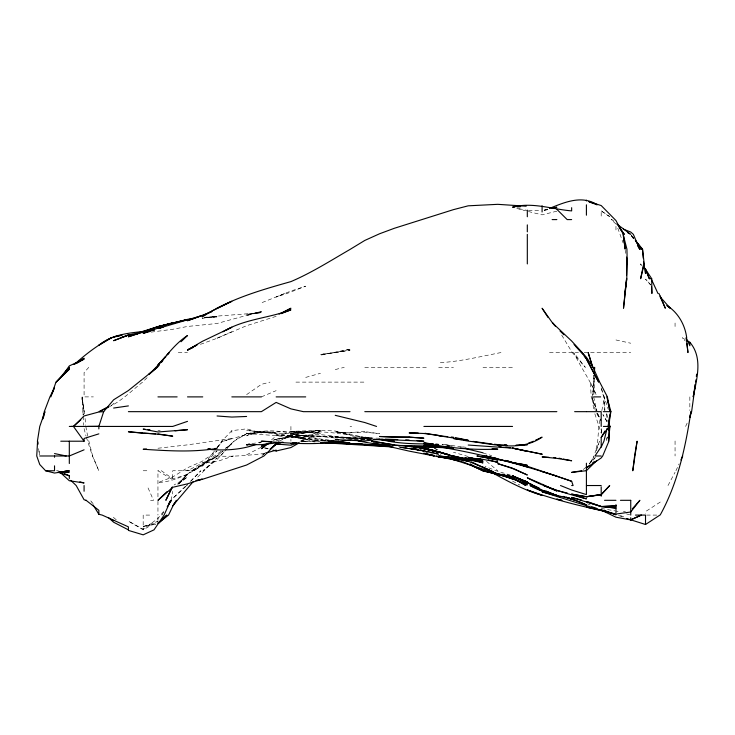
<?xml version="1.0" encoding="UTF-8"?>
<svg xmlns="http://www.w3.org/2000/svg" width="735" height="735" viewBox="0 0 735 735"><rect width="100%" height="100%" fill="white"/><g stroke="black" fill="none" stroke-linecap="round" stroke-linejoin="round"><path stroke-width="0.55" stroke-dasharray="3.67 2.76" d="M594.33 375.291L592.915 394.612M592.842 394.612L594.073 375.291M593.825 394.612L594.762 382.117L593.862 375.291M171.172 500.314L172.725 491.384M599.98 420.025L598.777 426.438L597.711 441.211L595.745 450.711M601.827 410.608L604.611 396.891L604.868 410.525M596.379 450.711L599.484 441.211L595.01 452.824M675.934 470.758L679.103 463.868M685.608 426.438L687.96 421.394M590.352 462.885L593.788 455.985M667.996 485.532L675.061 472.274M591.234 461.892L593.917 456.968M163.547 512.313L161.875 515.088L163.657 512.313M589.507 463.647L593.834 456.94M217.055 447.9L221.694 441.211L231.828 430.673L246.602 428.836L261.375 432.943L246.602 430.269L290.922 435.736L305.696 438.62L290.922 435.855L325.449 440.982L320.469 440.577L335.252 440.743M163.629 511.395L157.951 518.506L143.178 529.2L128.404 521.133L143.178 529.816L157.951 521.326L157.951 523.899M214.482 451.024L202.272 466.146L217.055 450.831L202.272 461.286L187.508 467.763L172.725 476.978L157.951 482.583C180.488 481.214 198.524 467.717 217.055 456.463L202.272 463.022L187.508 470.758L187.508 470.179L193.737 470.758L172.725 470.758L172.725 479.78L157.951 470.758L157.951 499.295M217.725 447.064L222.439 441.211L217.055 447.716M593.209 460.138L595.249 457.648M186.883 485.532L187.508 484.778M179.101 483.878C187.728 469.867 203.834 464.538 216.981 455.985L191.872 470.758L202.272 464.566L194.049 470.758L221.667 450.886M179.101 483.896L187.508 474.047L178.715 483.896L187.508 474.571L177.705 483.97M88.779 367.344L84.084 372.608L84.084 396.891L93.373 396.891M220.491 455.985L226.536 449.186L217.055 459.504L203.099 470.758L217.055 457.896L196.236 478.485M371.129 439.172L350.025 434.063L335.252 431.656L350.025 434.808L335.252 431.004L320.469 430.324L261.375 432.437L246.602 433.687L233.969 441.211L227.29 448.35C238.296 433.374 258.665 428.294 276.149 433.393L261.375 431.408L246.602 435.818C274.054 423.139 303.169 438.483 331.191 441.018M589.332 463.822L595.157 457.556M190.65 481.48L200.857 470.758L190.65 481.058M186.203 485.532L187.508 484.227M147.138 377.68L142.59 382.117C131.905 390.505 122.139 400.529 109.772 406.492M301.322 441.211L305.696 436.912L320.469 431.096M185.404 486.294L172.725 498.431L186.047 486.294M264.545 453.495C248.871 455.231 232.949 456.95 217.055 455.985L224.873 449.25M225.746 448.497L231.828 443.26M271.5 439.897L276.149 435.938L290.922 431.868L305.696 433.806L290.922 431.987L305.696 432.134L320.469 433.301L305.696 432.29L290.922 433.54L305.696 431.858L320.469 432.529L305.696 432.29C328.076 430.104 350.053 435.956 372.186 438.216L364.799 437.059L350.025 436.774M217.055 455.985L223.137 450.913M226.61 448.01L231.828 443.655L225.36 448.258M583.278 469.49L586.411 466.955M111.16 405.692L113.631 403.699L111.702 404.764M177.833 484.246L187.508 477.125L174.076 484.971M186.708 470.758L187.508 470.179M246.602 394.631L261.375 384.359L270.011 382.117M660.287 502.042L645.514 511.615L645.514 513.352M279.484 441.211L290.922 434.247L305.696 432.208L290.922 433.622L261.375 432.557L276.149 432.851M302.14 441.211L305.696 439.264L298.337 441.864M246.602 454.818L261.375 447.146M276.149 316.344L246.602 325.688L217.055 338.284L199.323 344.752M231.828 331.77L217.055 338.183L218.01 337.788M261.375 396.891L276.149 390.643M284.675 293.467L276.149 296.977L287.091 293.467L305.696 286.163L290.922 291.032L261.375 302.857M544.203 210.339L548.42 208.823M155.838 524.266L143.178 526.526L157.951 521.326M231.828 456.49L233.271 455.985L217.055 461.552L202.272 463.022M301.286 441.873L303.353 441.211L300.248 441.818M276.149 440.917L290.922 436.663L276.149 439.208L305.696 435.442L371.616 438.492L364.799 437.803L350.025 438.85L371.616 438.427M305.696 377.413L320.469 373.297M187.508 474.654L172.725 478.779L161.388 470.758L157.951 470.758M544.203 210.55L548.42 209.438M556.864 211.184L542.09 214.84L528.373 211.524M335.252 369.549L344.265 367.344M272.997 440.274L290.922 436.287L272.887 440.026M544.203 209.971L548.42 209.052M143.178 526.526L155.838 523.908M500.985 352.561C480.267 356.585 459.844 361.629 438.666 362.778M251.875 443.729L261.375 441.891M305.696 441.211L301.479 441.91L305.742 441.211L320.469 441.211M623.353 511.771L625.467 511.441M151.134 332.119L172.725 329.28L187.508 326.459L217.055 323.483L261.375 311.346L246.602 315.517L261.375 312.035L246.602 314.396L261.375 312.715L217.055 316.114L202.272 318.292L217.055 316.362L204.55 317.355M157.951 448.24L187.508 444.859L231.828 438.529L223.275 441.211L246.602 434.477L261.375 432.437L246.602 433.659L246.602 432.998M361.39 439.172L371.616 438.924M360.251 439.19L371.616 439.126M204.55 317.465L217.055 317.079L204.55 317.18M528.456 210.43L540.96 210.43M615.967 224.019L611.217 219.59L612.365 219.59M178.247 352.561L187.499 352.561M549.504 352.561L578.463 352.561M584.141 352.561L630.74 352.561M364.799 367.344L427.853 367.344M438.666 367.344L453.449 367.344M482.996 367.344L512.543 367.344M295.92 382.117L364.799 382.117M350.025 426.438L351.679 426.438M369.347 439.218L350.025 437.931L335.252 437.858L350.025 437.546L371.616 438.63L364.799 438.124M56.476 470.758L58.423 470.758M143.178 470.758L149.205 470.758M150.565 500.314L153.551 500.314L146.991 485.532M149.664 515.088L143.178 515.088L143.178 529.861M646.635 515.088L657.889 515.088M364.799 439.153L350.025 439.08L368.207 439.181M246.602 433.659C270.866 434.78 295.194 437.463 319.22 441M157.951 430.692L160.23 430.747M379.572 438.244L364.799 437.803L371.616 438.262M335.252 436.755L350.025 437.95L320.469 436.443L305.696 436.397L320.469 436.195L350.025 437.95L320.469 434.624L305.696 435.065L337.521 438.244M350.025 437.95L335.252 436.93L350.025 439.181M331.751 441.018L320.469 440.063L328.095 440.954M306.486 441.211L315.094 441.955M402.302 447.872L423.893 450.61L440.835 454.303M343.208 438.878L345.478 439.135M461.405 446.733L442.084 444.381M462.535 446.871L467.083 447.422M404.581 447.422L438.666 454.597M335.252 440.899L320.469 438.997L290.922 433.751L305.696 436.608L290.922 433.622M316.151 441.845L290.922 436.085L276.149 434.945L290.922 435.717L305.696 439.043L290.922 436.434L305.696 438.179L319.165 440.982L305.696 438.492M364.799 437.077L372.186 438.235M370.072 439.144L364.799 438.299L369.016 439.135M400.676 447.183L423.893 451.143L402.789 447.385M601.193 508.436L614.91 510.871M398.572 446.614L401.733 447.192M264.545 447.79L268.762 448.635M518.873 208.648L527.317 210.43M615.967 339.965L630.74 343.227M414.402 448.221L438.666 454.313M371.276 439.282L364.799 437.637L370.293 439.264M264.545 447.973L268.762 449.076M516.769 208.437L525.203 210.697M615.967 511.055L618.08 511.633M626.523 513.93L629.684 514.794M429.176 452.879L413.346 448.405M353.296 439.098L350.025 438.198L353.011 439.098M468.223 456.536L453.449 452.264M510.43 475.113L497.77 471.3L485.036 466.477M482.996 452.99L491.66 455.654M434.449 448.543L438.666 449.912L434.449 448.497M618.512 515.465L623.602 517.366M620.395 515.511L624.529 517.229M587.403 503.76L590.352 505.064M611.217 219.59L614.065 221.07M512.543 481.094L519.774 485.045M685.093 339.469L682.236 337.788L685.277 340.976M601.193 216.09L601.193 210.871L609.609 216.476M601.193 210.871L610.179 217.101M116.24 519.746L113.631 517.578L115.248 519.02M486.469 461.332L497.77 470.758M641.875 265.353L640.424 263.92L641.949 266.805M650.732 284.721L645.514 279.153L650.64 285.042M93.124 503.65L90.258 500.314L91.397 502.17M634.204 239.013L630.74 234.787L634.222 239.27M631.402 235.237L634.02 238.71M561.724 335.16L572.243 352.561L585.317 367.344L573.649 352.561C580.567 367.041 590.095 380.032 596.214 394.915L590.37 382.117L591.206 396.891L596.912 410.608L591.776 396.891L593.944 410.608M596.673 413.447L601.193 420.604M631.301 235.292L634.084 239.913M607.027 421.513L602.939 414.613L607.459 422.496M597.344 413.649L600.091 418.619M597.233 413.649L600.697 420.585M617.777 228.153L623.069 242.807M597.757 413.649L599.898 418.601M601.561 388.934L608.314 409.551M594.836 413.777L601.193 433.007M601.193 387.942L603.692 396.891L604.795 410.525M84.084 428.624L86.004 435.965M86.28 437.013L92.454 455.985L98.857 470.758L92.638 455.985L87.796 436.994M606.761 413.777L607.79 417.994M595.304 410.608L592.281 396.891L594.091 382.117L593.43 375.291M593.687 396.891L596.664 410.608M85.82 426.438L87.603 435.938M625.173 250.194L625.705 253.364M38.578 448.598L39.571 454.928L38.652 448.598M606.513 413.934L607.312 420.751M84.663 413.934L81.695 396.891L84.084 411.664L82.155 396.891L83.083 415.073M85.085 418.481L85.719 425.299M601.542 433.365L601.248 427.761L601.386 433.365M83.138 416.212L83.588 425.299M689.843 396.891L689.843 410.525M675.061 323.014L675.061 326.524M675.061 440.982L675.061 455.985M615.967 226.297L615.967 230.891M290.922 426.438L290.922 441.211M231.828 430.673L231.828 432.419M157.951 501.307L157.951 515.088M157.951 516.99L157.951 520.49M607.275 436.994L606.292 441.211L607.312 436.994M265.721 452.466L261.375 455.985L265.721 452.539M350.025 349.226L320.469 355.134L350.025 350.227L320.469 354.435L335.252 352.598L350.025 349.226M261.375 442.543L259.262 442.856L261.375 442.543M320.469 430.324L305.696 431.987L290.922 431.748L305.696 431.684L320.469 430.324M364.799 431.583L350.025 432.529L335.252 432.061L350.025 432.593L364.799 432.134L379.572 433.742L364.799 431.583M305.696 435.442L290.922 435.442L305.696 435.497M451.171 445.621L442.084 444.399L451.171 445.621M409.119 448.552L398.894 447.11L423.893 451.18L409.119 448.543M423.893 450.61L411.233 448.01L438.666 454.019L423.893 450.61M83.386 414.908L82.862 411.664L83.413 414.908"/><path stroke-width="1.1" d="M626.339 279.833L623.51 308.241L626.79 278.694L626.937 263.92L626.578 275.285M594.45 371.882L594.606 367.344L594.303 371.882M608.663 436.663L608.47 441.211L609.949 426.438L608.782 424.472M608.938 429.846L609.958 413.934M634.461 457.124L632.78 470.758L637.107 441.211L634.599 455.985M695.374 384.387L691.617 411.664L689.843 417.361L690.891 411.664C685.59 447.192 677.734 483.207 660.287 514.858L645.514 524.496L626.661 518.506M695.65 382.117L695.926 379.839M696.348 376.43L696.624 374.161M608.286 425.299L609.352 417.342M624.787 293.467L626.79 278.694M695.301 384.221L693.197 396.891C696.762 379.012 703.156 357.743 689.843 342.271L686.986 340.59M608.139 426.438L610.932 411.664L606.77 396.891M643.529 261.642L643.713 263.92L640.626 278.694L644.209 263.92L642.519 249.147L635.591 240.694M42.731 419.051L44.284 411.664L49.907 396.891L54.528 387.529L52.093 393.767M608.846 430.655L609.866 426.438L608.828 422.221M607.064 428.551L603.922 441.211L601.193 447.119M43.31 417.994L44.909 411.664L39.754 426.502L37.411 441.211L37.917 444.381M50.871 396.891L55.97 382.117L69.31 369.209L69.31 367.344M98.857 426.438L103.663 411.664L113.631 399.794L128.404 390.542L157.235 367.344L148.966 374.519M680.913 459.926L682.732 455.985M172.238 487.103L165.862 500.314L172.238 487.268M601.193 441.211L601.193 437.454L604.923 431.032M168.535 504.008L170.759 500.314L164.089 515.088L153.992 529.861L143.178 534.841L128.404 530.394M62.484 375.649L69.31 365.911L84.084 359.13L76.201 363.412M167.222 506.773L171.374 500.314L168.793 504.008M174.011 503.916L176.584 500.314L172.725 506.406L168.526 515.088L157.951 523.476M601.193 437.454L609.131 426.438L608.902 441.211L602.691 455.985L601.193 457.96L586.411 467.929L589.893 465.145M65.746 371.956L69.108 367.344L56.172 382.117L69.31 369.209M157.951 366.793L159.366 365.01M161.479 362.346L162.894 360.563M167.828 354.344L169.243 352.561L166.983 355.042M172.725 505.726L193.213 481.618M632.265 508.896L639.882 500.314L630.74 512.001L615.967 514.068L586.411 507.159M165.476 356.686L157.951 364.927L165.908 356.686M601.965 493.709L609.71 485.532L601.193 494.839L586.411 496.731L571.646 494.122L586.411 498.872C566.143 493.497 545.875 487.829 527.317 477.787L541.107 483.722M158.76 523.09L166.845 515.088L158.76 522.714M596.526 460.698L586.411 470.703L571.646 472.375L581.707 470.758M181.021 341.757L187.508 335.527C171.852 345.698 162.766 362.245 148.856 374.198M166.983 491.724L157.951 500.314L172.725 487.296L187.508 483.841L202.272 479.146L198.055 479.955M278.648 441.974L270.067 449.094M80.813 419.814L73.454 426.438L69.31 426.438M74.327 364.496C85.627 354.233 97.865 344.899 111.417 337.788L98.857 345.266C114.522 332.248 135.516 332.909 154.543 330.07M266.52 444.197L261.375 448.681L268.707 443.251M272.676 446.825L276.149 444.013L280.696 444.05M592.502 463.05L594.238 461.654M77.579 362.814L84.084 358.285L73.923 364.385M202.272 316.978C229.081 299.145 260.282 290.261 290.922 281.606C311.557 272.804 330.649 260.659 350.025 249.431L364.799 240.437L379.572 233.767L394.346 228.282L453.449 209.64L468.223 205.818L497.77 204.33L526.177 206.204M299.338 442.801L290.922 447.569L276.149 451.005L272.988 450.178M217.036 308.241L231.828 301.322L202.272 315.82L205.442 314.598M222.962 331.816C243.57 319.063 268.633 318.255 290.922 309.858L281.431 313.542M108.808 406.354L99.151 411.664L108.808 406.96M281.073 313.643L290.922 308.241L279.107 314.111M196.364 345.349L187.508 350.071L202.272 341.389L231.828 327.25L225.921 330.392M197.357 344.788L187.508 349.97L193.415 347.361M265.409 444.243L261.375 446.264L271.04 442.764M535.392 440.311L542.09 437.15C520.27 452.255 493.029 443.866 468.838 441.211L453.449 438.501L461.405 439.603M630.74 519.801L641.379 515.088L630.74 519.911L615.967 517.201L601.193 510.09L607.229 512.231M111.279 337.788L122.074 335.142L113.631 336.777M132.952 334.443L128.404 335.087L113.631 340.7L128.404 334.985L143.178 332.045L128.404 336.795L157.951 326.671L187.508 319.578L157.951 326.606L138.961 332.597M84.084 449.82L69.31 455.985L39.754 455.985M528.346 443.187L533.481 441.211M549.477 208.437C564.553 202.272 581.973 194.757 597.224 204.817L589.654 202.107M201.225 315.885L187.508 320.736L211.772 311.824M172.725 322.729L157.951 326.671L143.178 331.807L153.734 329.987M187.508 421.357L172.725 426.438L71.102 426.438M120.494 337.788L128.404 335.087M298.171 442.865L290.922 445.189L276.149 444.004L263.948 455.985L246.602 465.016L202.272 479.367L195.942 480.488M98.857 433.861L84.084 438.464L84.084 441.211L60.775 441.211M202.272 315.508L157.951 328.499L161.121 327.847M266.649 452.879L276.149 450.114L276.149 451.005M256.102 444.436C240.611 449.949 224.212 450.748 207.959 449.305M149.508 331.604L143.178 333.332L157.951 328.132L163.234 327.185M552.646 208.327L556.864 207.224L551.59 208.373M157.951 326.671L187.508 319.358L194.325 318.365M290.922 443.637L296.205 442.773L290.922 443.637L295.066 442.828M248.715 444.344L246.602 444.748L249.771 444.28M143.178 331.862L153.734 330.254M350.025 440.017L335.252 442.139L320.469 442.507L332.973 442.102M586.411 496.731L601.193 494.526L586.411 496.741L571.646 494.122M113.631 408.054L128.404 405.904M249.771 444.243L246.602 444.712L261.375 444.647L282.966 442.139M135.222 334.113L137.5 333.791M417.076 440.66L423.893 441.211L379.572 439.282L364.799 440.917L335.252 439.695L338.66 439.723M175.003 430.82L187.508 429.709L157.951 431.987L143.178 429.102L145.447 429.341M64.763 471.089L69.31 470.758L54.528 473.055L45.607 470.758L39.754 464.511L36.75 455.985L37.568 441.211L37.88 443.324M146.587 449.021L143.178 449.26C167.773 450.812 192.598 452.521 217.055 448.396L214.776 448.497M103.727 411.664L98.857 411.967L84.084 415.973L73.454 426.438L84.084 441.211M514.822 207.022L512.543 207.16C532.517 201.849 551.875 209.245 571.646 210.899L571.646 207.693M517.091 206.893L520.499 206.691M320.469 442.893L334.113 442.102C310.005 445.199 285.529 442.801 261.375 441.211L271.601 441.625M586.411 501.775L601.193 506.562L615.967 505.864L601.193 506.562L571.646 497.411L581.56 500.02M207.959 448.8L210.228 448.699M246.602 416.469L231.828 417.067L217.055 415.973M87.493 426.438L98.857 426.291L98.857 428.928M424.949 448.056C443.242 453.082 461.24 460.762 480.718 458.392M552.123 219.59L556.864 219.59M571.646 219.59L567.181 219.59L556.864 209.337M637.429 245.453L639.652 249.147L642.519 249.147L643.254 258.233M651.697 278.694L645.514 269.249L649.327 278.694L651.697 278.694L651.908 293.467L651.55 286.65M686.527 340.066L686.269 337.788L687.96 352.561L686.922 343.475M157.951 396.891L177.135 396.891M187.508 396.891L202.741 396.891M231.828 396.891L261.375 396.891M276.149 396.891L305.696 396.891M593.669 396.891L600.67 396.891M128.404 411.664L261.375 411.664L276.149 402.412L290.922 408.871L303.344 411.664L350.025 411.664M364.799 411.664L556.864 411.664M574.641 411.664L586.411 411.664M586.631 411.664L601.193 411.664L601.193 426.438M603.26 411.664L610.932 411.664M423.893 426.438L512.543 426.438M603.398 426.438L609.949 426.438M601.193 455.985L594.955 455.985L601.193 446.742L601.193 441.965M45.607 470.758L54.528 470.758L54.528 465.834M571.646 485.532L573.107 485.532L571.646 481.278L527.317 466.256M586.411 485.532L601.193 485.532M604.547 500.314L615.967 500.314M620.45 500.314L630.74 500.314M635.444 515.088L645.514 515.088M430.71 443.618L432.988 443.866L423.893 443.793L432.988 444.041M431.849 445.419L423.893 445.337L453.449 447.514L451.171 447.202M432.988 443.894C415.082 444.013 397.001 443.784 379.572 439.227M418.215 433.034L409.119 432.906L423.893 433.494L438.666 435.469L424.949 433.283M59.076 471.907L69.31 472.072L59.076 471.512M373.885 439.199L394.346 441.211L385.903 439.879M384.12 445.511L327.296 442.755M379.572 445.465L389.798 446.329L364.799 444.978L384.12 445.585L379.572 445.364L382.981 445.621M385.259 439.144L397.754 439.585M352.295 444.069L346.617 443.618M359.112 444.308L364.799 444.51M405.711 439.879L409.119 440.008M472.77 457.978L468.223 457.804L482.996 459.366L497.77 462.15L494.6 461.341M144.317 433.283L155.682 433.852M362.52 444.197L350.025 443.563L379.572 445.153L364.799 444.317M389.798 445.915L379.572 444.611L382.981 444.868M460.266 457.813L453.449 457.455L468.223 459.476L453.449 455.985L468.223 460.046L482.996 461.562L475.04 460.441M443.214 446.981C414.871 444.381 385.792 447.688 357.982 440.605M548.907 457.299L542.09 456.913L556.864 458.374L571.646 460.771L563.203 459.044M553.455 457.556L555.733 457.685M504.587 445.024L506.865 445.153M468.223 445.033L512.543 448.148L542.09 454.193L512.543 448.148M435.258 444.289L438.666 444.51L436.397 444.252M452.31 457.905L438.666 456.977L423.893 453.137M492.082 448.727L497.77 449.131C472.881 450.215 448.231 448.01 423.893 442.847L428.441 443.361M393.207 446.999L325.017 442.81M447.762 447.808L409.119 446.476L404.902 445.686M450.04 447.973L453.449 448.221M385.259 445.796L389.798 446.136M385.259 445.042L387.529 445.217M414.806 446.485L423.893 447.321L409.119 446.476L440.945 446.871M394.346 445.024L409.119 446.411L405.959 445.823M335.252 441.652L350.025 443.04L335.252 441.303M143.178 433.218L128.404 431.776L157.951 434.21L172.725 436.149L157.951 433.962M447.762 436.663L438.666 435.745L468.223 440.274L455.553 437.665M451.171 437.003L453.449 437.233M601.193 506.571L615.967 508.069L601.193 506.443L587.467 501.619M492.082 444.023L472.936 441.395M494.361 444.262L497.77 444.611M468.223 458.484L482.996 460.036L469.362 458.236M444.353 447.238L447.762 447.606L438.666 446.733C483.841 454.368 528.382 466.155 571.646 481.278M414.806 446.568L423.893 447.56L415.937 446.494M339.8 442.874L342.069 443.131M147.726 429.589L149.995 429.837M498.909 446.512L501.178 446.761M505.726 447.257L510.274 447.762M460.266 448.01L463.675 448.423M465.953 448.699L482.996 452.797M446.623 446.577L448.901 446.889M463.675 439.916L465.953 440.228M412.289 446.476L438.666 451.896L449.223 454.818L423.893 448.231L407.015 445.75M470.492 459.798L472.77 460.119M497.77 473.735L499.883 474.066M501.987 474.397L504.1 474.681M507.269 475.159L509.383 475.471M381.685 439.218L383.789 439.548M464.979 457.565L467.138 457.914M461.892 461.543L439.723 456.802M509.383 461.497L497.77 459.55L482.996 455.985L497.77 458.759L485.835 455.985L526.26 465.99M434.449 450.537L423.893 448.57L438.666 452.374L414.402 446.402M354.38 439.999L360.922 441.211L358.744 440.605M458.723 460.68L453.449 459.669L496.731 473.432M373.242 442.911L409.119 451.115L434.256 455.985L426.998 453.991M558.977 458.181L561.09 458.612M54.528 453.568L66.214 455.985M518.873 463.454L527.317 465.31L512.543 462.6L505.156 460.404M603.297 510.715C577.517 505.643 552.003 498.799 527.317 489.96L542.09 495.353C524.23 490.282 507.922 481.269 491.724 472.412M469.279 459.715L482.996 462.885L477.722 461.222M571.646 498.844L586.411 504.945C568.559 495.739 547.474 495.914 530.073 485.532L541.089 490.392M512.543 448.01L527.317 451.492M423.893 448.231L438.666 451.731L452.328 455.985L438.666 451.713M430.195 454.487L434.403 455.489M556.864 495.987L560.033 496.75M450.206 458.364L453.449 459.154L438.666 456.977L460.266 459.32L453.449 458.392L468.223 461.231L493.488 471.796M93.124 504.963L98.857 514.279L102.174 515.088L128.404 526.848L128.404 529.861L113.631 522.236L108.853 517.945M567.42 493.121L556.864 490.502L543.762 485.532L556.864 491.008L542.09 484.144M335.252 415.33L364.799 422.533L376.559 426.438M436.507 455.985L438.666 456.545M86.225 500.314L84.084 499.754L76.192 485.532L70.836 480.424M555.816 495.509L542.09 491.834L605.41 511.624M508.326 476.96L482.996 470.758L462.949 461.782M488.27 459.816L497.77 462.388M79.858 481.82L84.084 482.959L69.31 480.736L60.095 472.293M588.487 201.537L601.193 205.552L615.967 220.546L623.335 234.364L625.154 249.147L623.124 234.364L626.918 249.147L627.267 263.92L626.615 258.233M605.41 511.468L601.193 510.246L605.521 511.735M542.09 471.631L556.864 476.041M570.59 498.532L566.363 497.264L575.432 500.314M512.543 468.121L497.77 463.647L512.543 468.535L527.317 474.985L518.304 470.758M57.697 472.237L69.31 475.811L69.31 478.54M563.203 496.401L571.646 499.047M506.213 460.606L527.317 466.826L514.656 462.719M542.09 490.833L556.864 495.555L546.316 491.2M591.693 506.755L596.967 508.473M601.193 509.778L615.967 514.73L604.354 510.494M503.043 474.534L512.543 477.869M499.883 474.25L512.543 478.944L497.77 474.121L482.996 470.997L470.106 464.125M501.987 474.259L527.317 484.87L513.526 478.338M623.353 229.164L630.74 232.03L633.359 234.364L639.652 249.147M560.502 485.532L571.646 489.997L586.411 494.591L586.411 463.215M544.203 490.511L556.864 495.601C541.015 491.375 527.849 481.416 512.543 475.949M512.543 475.747L527.317 483.336L512.543 476.069L532.811 485.054L512.543 476.105L527.317 481.912L512.543 476.528L497.77 474.158L471.181 461.791M512.543 476.069L527.317 482.188M513.508 468.562L517.348 470.327M64.358 473.515L69.31 475.811M533.72 485.532L539.306 488.141M482.996 467.184L490.273 470.758M470.189 464.125C487.158 475.26 509.015 473.781 525.81 485.532L512.543 478.09M627.791 232.756L629.757 233.831M111.858 519.443L113.631 520.692M616.84 224.028L630.74 234.364M667.159 305.613C678.194 312.807 685.038 324.796 686.711 337.788M86.087 500.314L98.857 510.311L98.857 514.279M666.902 305.613L670.21 308.241L660.287 297.013L660.287 296.113L665.331 308.241L660.287 297.013M560.042 331.035L564.011 334.783M643.327 266.796L645.514 268.946L649.327 278.694M574.044 344.485L586.411 357.228L593.035 367.344L599.687 382.117L607.395 396.891L609.986 411.664L607.459 400.051M575.505 346.102L582.864 354.224M555.495 326.358L552.757 323.014L554.815 325.577M636.308 241.962L641.885 249.147L635.325 240.455M619.182 227.611L624.318 234.364L617.253 223.954M584.049 355.887L585.823 358.377M548.053 317.474L542.09 308.241L552.564 323.014L571.646 341.022L582.203 352.561L586.411 358.662L598.658 382.117L586.411 359.213M651.587 279.677L657.963 293.467M658.928 293.467L660.287 296.49M686.269 337.788L689.843 345.753L689.843 342.271M592.814 367.344L588.165 352.561L592.658 367.344M643.713 263.92L645.514 273.539L645.514 268.946M626.578 258.637L627.451 263.92L626.578 257.094M645.514 515.685L645.514 524.496M630.74 500.379L630.74 515.088M630.74 517.706L630.74 520.031M615.967 504.642L615.967 512.809M601.193 486.8L601.193 496.235M586.411 200.159L586.411 200.94M586.411 204.817L586.411 215.199M542.09 205.772L542.09 212.002M527.317 210.155L527.317 216.742M527.317 224.882L527.317 231.847M527.317 234.364L527.317 263.92M84.084 485.532L84.084 491.237M69.31 441.211L69.31 463.519M54.528 455.985L54.528 457.262M338.614 441.423L335.252 442.038L338.614 441.413M527.317 444.703L515.952 445.337L527.317 444.703M409.119 437.178L394.346 437.297L379.572 436.489L409.119 437.132L423.893 438.17L409.119 437.178M506.865 445.337L497.77 445.088L506.865 445.355M335.252 442.782L328.426 442.075L335.252 442.782M453.449 457.547L438.666 455.985L453.449 457.62L468.223 461.231L453.449 457.547M379.572 442.369L371.423 441.211L394.346 444.932L379.572 442.369M509.383 475.573L507.269 475.233L509.383 475.591M482.996 456.959L476.886 455.985L497.77 460L482.996 456.959M561.788 500.314L556.864 499.157L561.788 500.314"/></g></svg>
